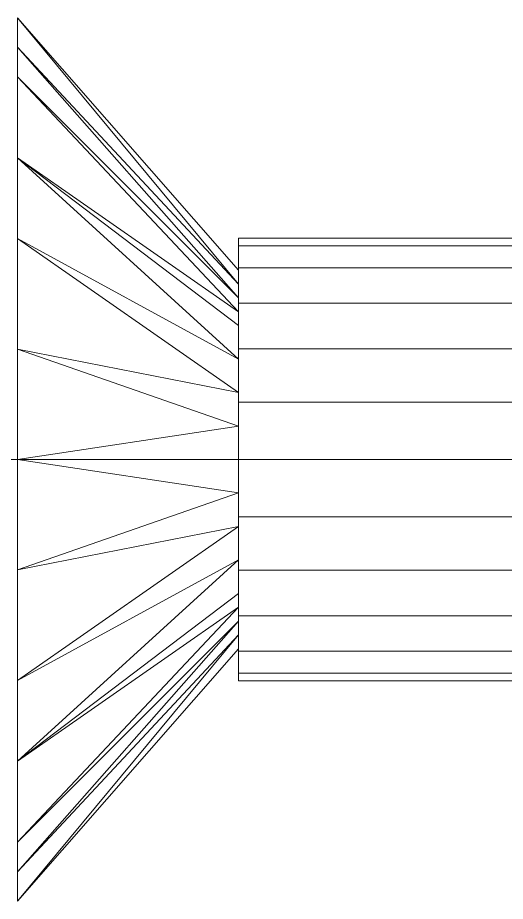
# Model space of a CAD drawing. Header units: inches. Extents: x -3325 to -59, y 5 to 733.
# Drawn here: x -3066.005 to -3064.556, y 566.43 to 569.055 of the extents above; entities that cross this region are included whole.
import ezdxf

# ---------------------------------------------------------------- set-up
doc = ezdxf.new("R2010")
doc.units = ezdxf.units.IN
doc.header["$MEASUREMENT"] = 0
doc.layers.add('P-PIPE', color=10, linetype='Continuous', lineweight=9)

# ---------------------------------------------------------------- blocks, each defined once
blk = doc.blocks.new('Transition - Generic - Plumbing-CW-1127470-06 - Fifth Level')
at = {"layer": 'P-PIPE'}
mesh = blk.add_polyface(dxfattribs=at)
corners = [(0, -1.3125), (0, -1.1367, 0.6562), (0, -0.6562, 1.1367), (0, 0, 1.3125), (0, 0.6562, 1.1367), (0, 1.1367, 0.6562), (0, 1.3125), (0, 1.1367, -0.6562), (0, 0.6562, -1.1367), (0, 0, -1.3125), (0, -0.6562, -1.1367), (0, -1.1367, -0.6562)]
mesh.append_faces([[corners[k] for k in face] for face in [(0, 10, 11)]], dxfattribs={"vtx0": -1})
mesh.append_faces([[corners[k] for k in face] for face in [(0, 5, 9, 10)]], dxfattribs={"vtx0": -1, "vtx1": -1, "vtx3": -1})
mesh.append_faces([[corners[k] for k in face] for face in [(5, 7, 8, 9)]], dxfattribs={"vtx0": -1, "vtx3": -1})
mesh.append_faces([[corners[k] for k in face] for face in [(5, 6, 7)]], dxfattribs={"vtx2": -1})
mesh.append_faces([[corners[k] for k in face] for face in [(3, 4, 5, 0)]], dxfattribs={"vtx2": -1, "vtx3": -1})
mesh.append_faces([[corners[k] for k in face] for face in [(0, 1, 2, 3)]], dxfattribs={"vtx3": -1})
mesh = blk.add_polyface(dxfattribs=at)
corners = [(0, -1.3125), (0, -1.1367, -0.6562), (0, -0.6562, -1.1367), (0, 0, -1.3125), (0, 0.6562, -1.1367), (0, 1.1367, -0.6562), (0, 1.3125), (0.6562, 0.5625), (0.6562, 0.3977, -0.3977), (0.6562, 0, -0.5625), (0.6562, -0.3977, -0.3977), (0.6562, -0.5625), (0.6562, 0.4801, -0.1989), (0.6562, 0.1989, -0.4801), (0.6562, -0.1989, -0.4801), (0.6562, -0.4801, -0.1989), (0, 0.3281, -1.2246), (0.6562, 0.0994, -0.5213), (0.6562, 0.4389, -0.2983), (0, 1.2246, -0.3281), (0.6562, 0.5213, -0.0994), (0, -0.3281, -1.2246), (0.6562, -0.2983, -0.4389), (0, -1.2246, -0.3281), (0.6562, -0.5213, -0.0994), (0.6562, -0.4389, -0.2983), (0.6562, 0.2983, -0.4389), (0.6562, -0.0994, -0.5213), (0, -0.8965, -0.8965), (0, 0.8965, -0.8965)]
mesh.append_faces([[corners[k] for k in face] for face in [(0, 24, 11)]], dxfattribs={"vtx0": -1})
mesh.append_faces([[corners[k] for k in face] for face in [(27, 3, 9), (28, 25, 1), (3, 27, 21), (25, 28, 10), (4, 13, 16), (29, 26, 4), (26, 29, 8), (5, 18, 29), (6, 20, 19), (1, 15, 23), (2, 22, 28)]], dxfattribs={"vtx0": -1, "vtx1": -1})
mesh.append_faces([[corners[k] for k in face] for face in [(5, 12, 18), (2, 14, 22), (3, 17, 9), (12, 5, 19), (19, 20, 12), (23, 15, 24), (24, 0, 23), (16, 13, 17), (14, 2, 21)]], dxfattribs={"vtx0": -1, "vtx2": -1})
mesh.append_faces([[corners[k] for k in face] for face in [(7, 20, 6)]], dxfattribs={"vtx1": -1})
mesh.append_faces([[corners[k] for k in face] for face in [(18, 8, 29), (3, 16, 17), (22, 10, 28), (25, 15, 1), (26, 13, 4), (27, 14, 21)]], dxfattribs={"vtx1": -1, "vtx2": -1})
mesh = blk.add_polyface(dxfattribs=at)
corners = [(0, 1.3125), (0, 1.1367, 0.6562), (0, 0.6562, 1.1367), (0, 0, 1.3125), (0, -0.6562, 1.1367), (0, -1.1367, 0.6562), (0, -1.3125), (0.6562, -0.5625), (0.6562, -0.3977, 0.3977), (0.6562, 0, 0.5625), (0.6562, 0.3977, 0.3977), (0.6562, 0.5625), (0.6562, -0.4801, 0.1989), (0.6562, -0.1989, 0.4801), (0.6562, 0.1989, 0.4801), (0.6562, 0.4801, 0.1989), (0, -0.3281, 1.2246), (0.6562, -0.0994, 0.5213), (0.6562, -0.4389, 0.2983), (0, -1.2246, 0.3281), (0.6562, -0.5213, 0.0994), (0, 0.3281, 1.2246), (0.6562, 0.2983, 0.4389), (0, 1.2246, 0.3281), (0.6562, 0.5213, 0.0994), (0.6562, 0.4389, 0.2983), (0.6562, -0.2983, 0.4389), (0.6562, 0.0994, 0.5213), (0, 0.8965, 0.8965), (0, -0.8965, 0.8965)]
mesh.append_faces([[corners[k] for k in face] for face in [(0, 24, 11)]], dxfattribs={"vtx0": -1})
mesh.append_faces([[corners[k] for k in face] for face in [(27, 3, 9), (28, 25, 1), (3, 27, 21), (25, 28, 10), (4, 13, 16), (29, 26, 4), (26, 29, 8), (5, 18, 29), (6, 20, 19), (1, 15, 23), (2, 22, 28)]], dxfattribs={"vtx0": -1, "vtx1": -1})
mesh.append_faces([[corners[k] for k in face] for face in [(5, 12, 18), (2, 14, 22), (3, 17, 9), (12, 5, 19), (19, 20, 12), (23, 15, 24), (24, 0, 23), (16, 13, 17), (14, 2, 21)]], dxfattribs={"vtx0": -1, "vtx2": -1})
mesh.append_faces([[corners[k] for k in face] for face in [(7, 20, 6)]], dxfattribs={"vtx1": -1})
mesh.append_faces([[corners[k] for k in face] for face in [(18, 8, 29), (3, 16, 17), (22, 10, 28), (25, 15, 1), (26, 13, 4), (27, 14, 21)]], dxfattribs={"vtx1": -1, "vtx2": -1})
mesh = blk.add_polyface(dxfattribs=at)
corners = [(0.6562, -0.5625), (0.6562, -0.3977, -0.3977), (0.6562, 0, -0.5625), (0.6562, 0.3977, -0.3977), (0.6562, 0.5625), (0.6562, 0.3977, 0.3977), (0.6562, 0, 0.5625), (0.6562, -0.3977, 0.3977)]
mesh.append_faces([[corners[k] for k in face] for face in [(2, 4, 7, 1)]], dxfattribs={"vtx0": -1, "vtx1": -1, "vtx2": -1})
mesh.append_faces([[corners[k] for k in face] for face in [(3, 4, 2)]], dxfattribs={"vtx1": -1})
mesh.append_faces([[corners[k] for k in face] for face in [(5, 6, 7, 4), (7, 0, 1)]], dxfattribs={"vtx2": -1})

msp = doc.modelspace()

# ---------------------------------------------------------------- linework, layer by layer
at = {"layer": 'P-PIPE', "color": 1}
for p, q in [((-3066.0051, 567.7428, 1076), (-3068.9972, 567.7428, 1076)), ((-3066.0051, 567.7428, 1076), (-3065.3488, 567.7428, 1076)), ((-3063.33, 567.7428, 1076), (-3065.3488, 567.7428, 1076)), ((-3063.33, 567.7428, 1076), (-3065.3488, 567.7428, 1076))]:
    msp.add_line(p, q, dxfattribs=at)

# ---------------------------------------------------------------- block references
msp.add_blockref('Transition - Generic - Plumbing-CW-1127470-06 - Fifth Level', (-3066.0051, 567.7428, 1076), dxfattribs=at)

# ---------------------------------------------------------------- meshes
mesh = msp.add_polyface(dxfattribs=at)
corners = [(-3065.3489, 568.4003, 1076), (-3065.3489, 568.3779, 1075.8299), (-3065.3489, 568.3122, 1075.6713), (-3065.3489, 568.2077, 1075.5351), (-3065.3489, 568.0715, 1075.4306), (-3065.3489, 567.913, 1075.3649), (-3065.3489, 567.7428, 1075.3425), (-3065.3489, 567.5726, 1075.3649), (-3065.3489, 567.414, 1075.4306), (-3065.3489, 567.2779, 1075.5351), (-3065.3489, 567.1734, 1075.6713), (-3065.3489, 567.1077, 1075.8299), (-3065.3489, 567.0853, 1076), (-3065.3489, 567.1077, 1076.1702), (-3065.3489, 567.1734, 1076.3287), (-3065.3489, 567.2779, 1076.465), (-3065.3489, 567.414, 1076.5694), (-3065.3489, 567.5726, 1076.6351), (-3065.3489, 567.7428, 1076.6575), (-3065.3489, 567.913, 1076.6351), (-3065.3489, 568.0715, 1076.5694), (-3065.3489, 568.2077, 1076.465), (-3065.3489, 568.3122, 1076.3287), (-3065.3489, 568.3779, 1076.1702)]
mesh.append_faces([[corners[k] for k in face] for face in [(23, 21, 22)]], dxfattribs={"vtx0": -1, "color": 1})
mesh.append_faces([[corners[k] for k in face] for face in [(5, 9, 3, 4), (11, 13, 9, 10)]], dxfattribs={"vtx0": -1, "vtx1": -1, "color": 1})
mesh.append_faces([[corners[k] for k in face] for face in [(13, 16, 21)]], dxfattribs={"vtx0": -1, "vtx1": -1, "vtx2": -1, "color": 1})
mesh.append_faces([[corners[k] for k in face] for face in [(21, 3, 9, 13)]], dxfattribs={"vtx0": -1, "vtx1": -1, "vtx2": -1, "vtx3": -1, "color": 1})
mesh.append_faces([[corners[k] for k in face] for face in [(12, 13, 11)]], dxfattribs={"vtx1": -1, "color": 1})
mesh.append_faces([[corners[k] for k in face] for face in [(7, 8, 9), (17, 18, 19, 16), (14, 15, 16, 13)]], dxfattribs={"vtx2": -1, "color": 1})
mesh.append_faces([[corners[k] for k in face] for face in [(1, 2, 3, 21), (23, 0, 1, 21), (19, 20, 21, 16), (5, 6, 7, 9)]], dxfattribs={"vtx2": -1, "vtx3": -1, "color": 1})
mesh = msp.add_polyface(dxfattribs=at)
corners = [(-3063.33, 567.7428, 1076.6575), (-3063.33, 567.913, 1076.6351), (-3063.33, 568.0715, 1076.5694), (-3063.33, 568.2077, 1076.465), (-3063.33, 568.3122, 1076.3287), (-3063.33, 568.3779, 1076.1702), (-3063.33, 568.4003, 1076), (-3065.3489, 568.4003, 1076), (-3065.3489, 568.3779, 1076.1702), (-3065.3489, 568.3122, 1076.3287), (-3065.3489, 568.2077, 1076.465), (-3065.3489, 568.0715, 1076.5694), (-3065.3489, 567.913, 1076.6351), (-3065.3489, 567.7428, 1076.6575)]
mesh.append_faces([[corners[k] for k in face] for face in [(5, 8, 9, 4)]], dxfattribs={"vtx0": -1, "vtx2": -1, "color": 1})
mesh.append_faces([[corners[k] for k in face] for face in [(3, 4, 9, 10), (11, 12, 1, 2), (2, 3, 10, 11)]], dxfattribs={"vtx1": -1, "vtx3": -1, "color": 1})
mesh.append_faces([[corners[k] for k in face] for face in [(6, 7, 8, 5)]], dxfattribs={"vtx2": -1, "color": 1})
mesh.append_faces([[corners[k] for k in face] for face in [(12, 13, 0, 1)]], dxfattribs={"vtx3": -1, "color": 1})
mesh = msp.add_polyface(dxfattribs=at)
corners = [(-3063.33, 568.4003, 1076), (-3063.33, 568.3779, 1075.8299), (-3063.33, 568.3122, 1075.6713), (-3063.33, 568.2077, 1075.5351), (-3063.33, 568.0715, 1075.4306), (-3063.33, 567.913, 1075.3649), (-3063.33, 567.7428, 1075.3425), (-3065.3489, 567.7428, 1075.3425), (-3065.3489, 567.913, 1075.3649), (-3065.3489, 568.0715, 1075.4306), (-3065.3489, 568.2077, 1075.5351), (-3065.3489, 568.3122, 1075.6713), (-3065.3489, 568.3779, 1075.8299), (-3065.3489, 568.4003, 1076)]
mesh.append_faces([[corners[k] for k in face] for face in [(7, 8, 5, 6)]], dxfattribs={"vtx1": -1, "color": 1})
mesh.append_faces([[corners[k] for k in face] for face in [(8, 9, 4, 5), (3, 4, 9, 10), (11, 12, 1, 2), (2, 3, 10, 11)]], dxfattribs={"vtx1": -1, "vtx3": -1, "color": 1})
mesh.append_faces([[corners[k] for k in face] for face in [(12, 13, 0, 1)]], dxfattribs={"vtx3": -1, "color": 1})
mesh = msp.add_polyface(dxfattribs=at)
corners = [(-3063.33, 567.0853, 1076), (-3063.33, 567.1077, 1076.1702), (-3063.33, 567.1734, 1076.3287), (-3063.33, 567.2779, 1076.465), (-3063.33, 567.414, 1076.5694), (-3063.33, 567.5726, 1076.6351), (-3063.33, 567.7428, 1076.6575), (-3065.3489, 567.7428, 1076.6575), (-3065.3489, 567.5726, 1076.6351), (-3065.3489, 567.414, 1076.5694), (-3065.3489, 567.2779, 1076.465), (-3065.3489, 567.1734, 1076.3287), (-3065.3489, 567.1077, 1076.1702), (-3065.3489, 567.0853, 1076)]
mesh.append_faces([[corners[k] for k in face] for face in [(7, 8, 5, 6)]], dxfattribs={"vtx1": -1, "color": 1})
mesh.append_faces([[corners[k] for k in face] for face in [(8, 9, 4, 5), (3, 4, 9, 10), (11, 12, 1, 2), (2, 3, 10, 11)]], dxfattribs={"vtx1": -1, "vtx3": -1, "color": 1})
mesh.append_faces([[corners[k] for k in face] for face in [(12, 13, 0, 1)]], dxfattribs={"vtx3": -1, "color": 1})
mesh = msp.add_polyface(dxfattribs=at)
corners = [(-3063.33, 567.7428, 1075.3425), (-3063.33, 567.5726, 1075.3649), (-3063.33, 567.414, 1075.4306), (-3063.33, 567.2779, 1075.5351), (-3063.33, 567.1734, 1075.6713), (-3063.33, 567.1077, 1075.8299), (-3063.33, 567.0853, 1076), (-3065.3489, 567.0853, 1076), (-3065.3489, 567.1077, 1075.8299), (-3065.3489, 567.1734, 1075.6713), (-3065.3489, 567.2779, 1075.5351), (-3065.3489, 567.414, 1075.4306), (-3065.3489, 567.5726, 1075.3649), (-3065.3489, 567.7428, 1075.3425)]
mesh.append_faces([[corners[k] for k in face] for face in [(7, 8, 5, 6)]], dxfattribs={"vtx1": -1, "color": 1})
mesh.append_faces([[corners[k] for k in face] for face in [(8, 9, 4, 5), (3, 4, 9, 10), (11, 12, 1, 2), (2, 3, 10, 11)]], dxfattribs={"vtx1": -1, "vtx3": -1, "color": 1})
mesh.append_faces([[corners[k] for k in face] for face in [(12, 13, 0, 1)]], dxfattribs={"vtx3": -1, "color": 1})

doc.saveas('drawing.dxf')
